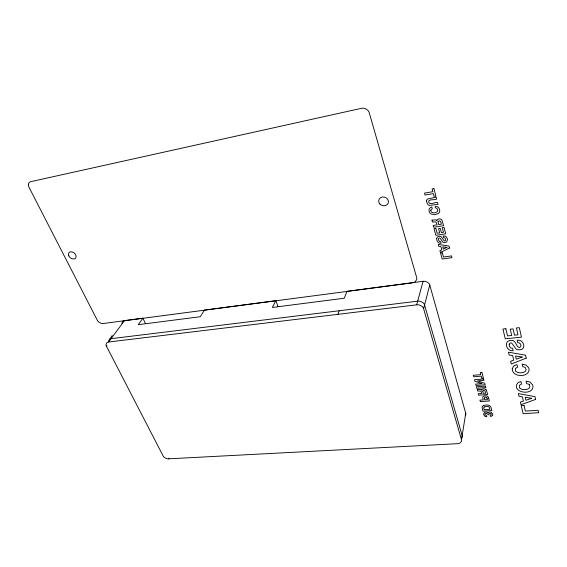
<?xml version="1.0" encoding="UTF-8"?>
<svg xmlns="http://www.w3.org/2000/svg" width="567" height="567" viewBox="0 0 567 567"><rect width="100%" height="100%" fill="white"/><g stroke="black" fill="none" stroke-linecap="round" stroke-linejoin="round"><path stroke-width="0.85" d="M461.488 439.687L423.599 308.675A5.309 4.281 14.2 0 0 422.372 306.676L419.956 305.202A6.06 4.883 14.3 0 0 416.667 304.833L108.588 342.014A5.146 3.544 33.9 0 0 106.681 342.893L106.029 344.467A4.508 3.104 33.9 0 0 106.461 346.231L163.076 455.861A4.125 2.672 28.1 0 0 164.26 457.293L166.188 458.419A4.713 3.055 28.1 0 0 168.569 458.823L457.371 443.692A5.606 4.004 12.8 0 0 460.035 442.933L461.403 441.431A4.912 3.508 12.8 0 0 461.488 439.687L465.741 413.308L429.743 284.995A5.103 4.196 13.4 0 0 428.567 283.053L426.249 281.629A5.819 4.791 13.4 0 0 423.088 281.303L347.011 291.318L344.254 298.235L272.344 307.47L275.817 300.694L204.418 310.092L200.293 316.719L138.235 324.685L142.877 318.2L145.471 323.587M423.599 308.675L429.743 284.995M416.667 304.833L423.081 281.303M337.84 314.345L339.272 310.744M168.569 458.823L168.945 458.143M465.266 415.689L465.656 415.03A4.727 3.466 12.1 0 0 465.748 413.308M106.461 346.231L106.929 345.608M108.588 342.014L124.478 320.624L142.877 318.2M108.517 341.497A4.486 3.104 34 0 1 108.51 341.136L112.202 335.508M461.396 438.284L462.07 437.313A4.883 3.501 12.7 0 0 462.155 435.569L424.563 304.968A5.28 4.267 14.1 0 0 423.343 302.976L420.941 301.509A6.024 4.869 14.1 0 0 417.673 301.155L111.061 338.683A5.117 3.544 33.9 0 0 109.162 339.562M492.404 415.547L492.227 415.724A2.757 2.013 10.2 0 1 491.589 416.114A4.486 3.282 10.3 0 1 490.384 416.362L490.065 415.143L491.05 414.867A0.914 0.666 10.2 0 0 491.235 414.654L491.022 413.726A0.95 0.695 10.2 0 0 490.774 413.549A1.077 0.787 10.2 0 0 490.37 413.4L489.278 413.527A0.893 0.652 10.3 0 0 489.023 413.775C488.782 416.66 487.181 412.5 485.423 413.619A1.106 0.808 10.5 0 0 485.168 413.818L485.054 413.974A1.283 0.936 10.5 0 0 484.976 414.42A1.786 1.304 10.5 0 0 485.118 414.803C486.585 415.235 488.038 417.192 485.522 416.547A2.353 1.715 10.5 0 1 484.714 416.192L483.502 414.059L484.551 412.407A2.8 2.048 10.5 0 1 485.246 412.159L486.762 412.152A2.013 1.474 10.5 0 1 487.585 412.478L488.13 412.967L488.463 412.478A1.899 1.389 10.2 0 1 489.151 412.124L490.469 412.074A2.112 1.545 10.2 0 1 491.178 412.28L492.588 413.79A5.089 3.721 10.4 0 1 492.716 414.271L492.744 414.711A2.431 1.779 10.2 0 1 492.411 415.547M483.169 405.809L482.545 406.284A3.119 2.289 10.4 0 0 482.063 407.156L482.9 411.16L491.858 410.558L490.788 406.837L489.066 405.426A4.139 3.048 10.3 0 0 487.585 405.072A7.187 5.273 10.3 0 0 486.054 405.044A6.301 4.628 10.3 0 0 483.141 405.781M484.657 406.858L483.963 407.297A1.751 1.29 10.4 0 0 483.686 407.886L484.076 409.672L489.938 409.275L489.045 407.007A1.318 0.971 10.2 0 0 488.513 406.702A4.869 3.579 10.3 0 0 484.714 406.922M529.302 384.709C532.385 389.692 522.774 390.833 520.052 388.317A3.374 2.516 7.5 0 1 519.429 387.537L519.45 385.262L521.527 384.057L520.945 381.57L518.748 382.335A6.811 5.082 7.4 0 0 517.501 383.221C511.427 392.513 532.59 396.142 532.98 386.545A10.171 7.591 7.4 0 0 532.399 384.582L529.939 382.066L526.091 381.137L526.672 383.661L528.536 384.15A2.792 2.084 7.1 0 1 529.302 384.709M275.817 300.694L278.078 306.549M484.388 398.473L484.742 399.82L487.407 399.629L487.053 398.275M488.563 397.928L489.356 400.961L480.341 401.606L479.951 400.167L483.19 399.933L482.73 397.205A2.651 1.97 10.2 0 1 482.985 396.638A1.907 1.417 10.2 0 1 483.41 396.269L484.707 395.879A5.783 4.288 10.2 0 1 485.274 395.83L486.55 395.936A2.183 1.623 10.1 0 1 487.429 396.305A3.445 2.559 10.2 0 1 488.52 397.935M484.36 398.473A1.51 1.12 10.2 0 1 484.941 397.354A1.51 1.12 10.2 0 1 486.599 397.432M486.564 397.481A1.758 1.304 10.2 0 1 487.025 398.275M486.153 389.841A2.24 1.673 10.1 0 1 486.394 390.153L487.67 394.504L478.619 395.178L478.236 393.753L481.78 393.484L480.944 391.173L478.789 391.01A4.6 3.452 10.5 0 1 478.094 391.017A5.911 4.437 10.5 0 1 477.563 390.961L477.279 389.323A0.73 0.546 10.5 0 0 477.612 389.501L478.307 389.55A11.064 8.349 10.5 0 0 478.718 389.522L480.667 389.529A1.382 1.035 10.4 0 1 481.05 389.671L481.702 390.202L481.915 389.678A1.751 1.311 10.2 0 1 482.361 389.295L482.645 389.16A2.715 2.027 10.1 0 1 483.573 388.948L483.835 388.934A2.41 1.8 10.1 0 1 484.565 389.005A2.892 2.162 10.2 0 1 485.423 389.309M485.317 389.267A2.41 1.8 10.1 0 1 486.054 389.805M124.478 320.624A4.975 3.515 34.2 0 0 122.607 321.503L121.948 323.062A4.359 3.083 34.3 0 0 121.948 323.417M430.856 210.4L430.856 210.619A2.948 2.58 11.1 0 0 431.005 211.321L431.104 211.541A2.169 1.899 11.2 0 0 431.544 212.101C433.592 214.035 439.666 212.178 437.285 208.94A1.8 1.573 10.8 0 0 436.767 208.55C432.132 206.076 438.334 205.396 439.255 208.699A6.549 5.741 11.2 0 1 439.723 210.159L439.723 211.328A4.104 3.593 10.8 0 1 439.333 212.398A4.486 3.934 10.9 0 1 438.475 213.405L434.811 214.716L430.913 213.922A4.04 3.537 11.2 0 1 429.928 213.022L429.127 211.363L429.063 209.57A3.834 3.359 11.3 0 1 429.46 208.635L429.666 208.358A4.387 3.841 11.2 0 1 430.424 207.628L431.792 206.948L432.281 208.805L431.118 209.634A1.857 1.63 11.3 0 0 430.877 210.194L430.856 210.4M426.59 200.924L426.951 203.064L428.035 204.737A2.977 2.622 11.5 0 0 429.254 205.41L438.043 204.403L437.54 202.483C435.35 201.703 429.97 205.715 428.539 202.206C428.177 198.429 435.173 200.505 436.64 199.038L436.136 197.103L427.553 199.045A2.963 2.615 11.6 0 0 426.781 200.052L426.59 200.924M509.173 344.594L509.549 346.536L510.555 347.769A2.013 1.559 7 0 0 511.172 348.06L512.582 348.237L513.178 350.753C508.776 351.59 504.984 346.409 506.863 342.461A5.408 4.196 6.9 0 1 507.756 341.419L509.931 340.455L512.433 340.476A3.622 2.807 6.9 0 1 513.667 340.958C516.36 342.333 516.154 346.77 519.166 347.472A2.02 1.566 6.4 0 0 519.811 347.38C522.32 346.302 520.258 342.092 517.784 342.709L517.196 340.143L519.57 340.328A4.522 3.508 6.4 0 1 521.052 340.951L521.491 341.249A6.606 5.117 6.5 0 1 522.583 342.326C524.014 344.183 524.496 347.408 522.384 348.967A4.579 3.544 6.4 0 1 521.186 349.612L517.565 349.804A3.544 2.743 6.5 0 1 516.282 349.258L511.725 343.106A1.318 1.028 6.9 0 0 511.207 342.971L511.016 342.964A2.169 1.68 7 0 0 510.208 343.106A1.708 1.325 7 0 0 509.556 343.538L509.173 344.594M436.703 238.7C436.505 241.11 438.489 243.845 441.112 243.307L440.658 241.592L439.786 241.507A1.247 1.07 10.9 0 1 439.397 241.322L438.56 240.011L438.624 238.452A1.056 0.907 10.9 0 1 439.014 238.133A1.347 1.148 10.9 0 1 439.503 238.012L439.623 238.012A0.815 0.702 10.9 0 1 439.949 238.09L442.976 242.194A2.19 1.871 10.4 0 0 443.784 242.534L446.002 242.307A2.828 2.417 10.3 0 0 446.711 241.833L447.462 239.565A6.783 5.798 10.8 0 0 447.214 238.452L446.59 237.282A4.082 3.494 10.5 0 0 445.875 236.574L445.598 236.382A2.792 2.388 10.3 0 0 444.663 235.992L443.203 235.929L443.656 237.665L444.287 237.693A1.354 1.155 10.3 0 1 444.812 237.906L445.534 238.87A3.877 3.317 10.6 0 1 445.669 239.338L445.471 240.536A1.006 0.865 10.3 0 1 445.074 240.812A1.247 1.07 10.3 0 1 444.677 240.89L444.556 240.89A0.822 0.702 10.3 0 1 444.209 240.805L441.069 236.574A2.24 1.914 10.9 0 0 440.29 236.276L438.447 236.418A2.814 2.41 10.9 0 0 437.66 236.843L437.448 237.041A3.345 2.863 10.9 0 0 436.93 237.779L436.703 238.7M438.064 221.74L438.723 224.596L441.395 224.171L440.545 221.314L439.283 220.797A2.474 2.14 10.5 0 0 438.964 220.839L438.064 221.74M482.758 391.145L483.275 393.37L485.713 393.186L485.026 390.911L483.899 390.436A2.247 1.673 10.2 0 0 483.608 390.45L482.765 391.102M512.228 368.819C512.107 377.395 528.614 377.849 529.131 369.634A10.277 7.782 7.2 0 0 528.536 367.622L526.056 365.063L522.157 364.127L522.753 366.714L524.638 367.21A2.821 2.14 6.9 0 1 525.418 367.777C528.564 372.824 518.869 374.121 516.076 371.541A3.402 2.58 7.2 0 1 515.446 370.747L515.46 368.408L517.558 367.161L516.955 364.609L514.744 365.41A6.875 5.209 7.2 0 0 513.482 366.325L512.228 368.819M28.364 184.502L28.35 184.955A5.146 3.678 44.4 0 0 28.945 187.153L97.29 320.227A4.571 3.189 35.4 0 0 98.644 321.921L100.77 323.176A5.223 3.643 35.4 0 0 103.314 323.502L412.329 282.834A6.117 5.068 14.9 0 0 415.2 281.671L416.625 279.666A5.358 4.437 14.8 0 0 416.646 277.447L369.223 112.705A5.89 5.5 30.5 0 0 367.777 110.225L365.056 108.517A6.719 6.272 30.4 0 0 361.42 108.325L30.88 181.638A5.868 4.196 44.4 0 0 28.917 182.907L28.364 184.502M436.888 220.478L436.115 220.039A1.517 1.318 11.1 0 0 435.683 219.89L433.549 220.031A12.198 10.695 11.6 0 1 433.096 220.095L432.33 220.088A0.808 0.702 11.5 0 1 431.955 219.883L432.337 221.959A6.506 5.677 11.4 0 0 432.919 221.988A5.068 4.416 11.5 0 0 433.684 221.931L436.058 221.966L437.079 224.858L433.188 225.468L433.67 227.254L443.6 225.701L442.019 220.244A2.466 2.14 10.5 0 0 441.743 219.868A2.622 2.275 10.5 0 0 440.92 219.238A3.182 2.764 10.5 0 0 439.957 218.919A2.658 2.311 10.5 0 0 439.149 218.883L438.858 218.919A2.991 2.594 10.5 0 0 437.859 219.266L437.547 219.464A1.928 1.68 10.6 0 0 437.072 219.975L436.888 220.478M449.433 248.027L440.424 252.492L439.928 250.635L441.778 249.756L440.942 246.617L438.787 246.362L438.263 244.427L448.901 246.007L449.433 248.027M446.916 247.368L443.344 249.033L442.77 246.865L446.916 247.368M526.24 358.131L511.285 363.986L510.64 361.285L513.709 360.137L512.625 355.544L509.152 355.041L508.471 352.206L525.566 355.169L526.24 358.131M522.221 357.012L516.289 359.187L515.545 356.026L522.221 357.012M535.631 399.416L521.009 404.689L520.4 402.145L523.398 401.11L522.377 396.78L518.996 396.248L518.358 393.576L534.993 396.624L535.631 399.416M531.726 398.303L525.928 400.259L525.226 397.269L531.726 398.303M433.918 188.613L432.118 188.924L432.841 191.681L424.534 193.127L425.044 195.041L433.344 193.609L434.067 196.352L435.86 196.047L433.918 188.613M435.839 228.444L434.06 228.721L435.825 235.312L445.712 233.795L444.039 227.388L442.274 227.658L443.493 232.286L441.381 232.612L440.268 228.373L438.539 228.636L439.666 232.874L437.122 233.264L435.839 228.444M442.345 252.861L440.587 253.116L442.182 259.048L451.949 257.673L451.488 255.908L443.458 257.042L442.345 252.861M505.849 328.74L502.943 329.044L505.268 338.797L521.47 337.174L519.308 327.662L516.402 327.967L517.983 334.828L514.524 335.182L513.064 328.895L510.236 329.186L511.703 335.466L507.543 335.884L505.849 328.74M481.886 372.349L480.256 372.491L480.823 374.645L473.289 375.283L473.693 376.786L481.22 376.155L481.78 378.309L483.41 378.182L481.886 372.349M483.616 378.976L474.48 379.727L474.877 381.215L482.12 383.59L475.656 384.107L476.025 385.489L485.125 384.766L484.721 383.207L477.598 380.889L483.977 380.365L483.616 378.976M485.48 386.12L476.386 386.836L476.776 388.296L485.862 387.587L485.48 386.12M524 405.362L521.215 405.547L523.164 413.69L538.65 412.691L538.097 410.267L525.361 411.103L524 405.362M68.791 255.823A4.288 3.055 39.5 0 0 75.418 258.311A4.288 3.055 39.5 0 0 72.576 252.095A4.288 3.055 39.5 0 0 68.791 255.823M379.911 204.049A4.954 4.359 19.2 0 0 388.211 203.078A4.954 4.359 19.2 0 0 382.555 196.976A4.954 4.359 19.2 0 0 379.911 204.049"/></g></svg>
